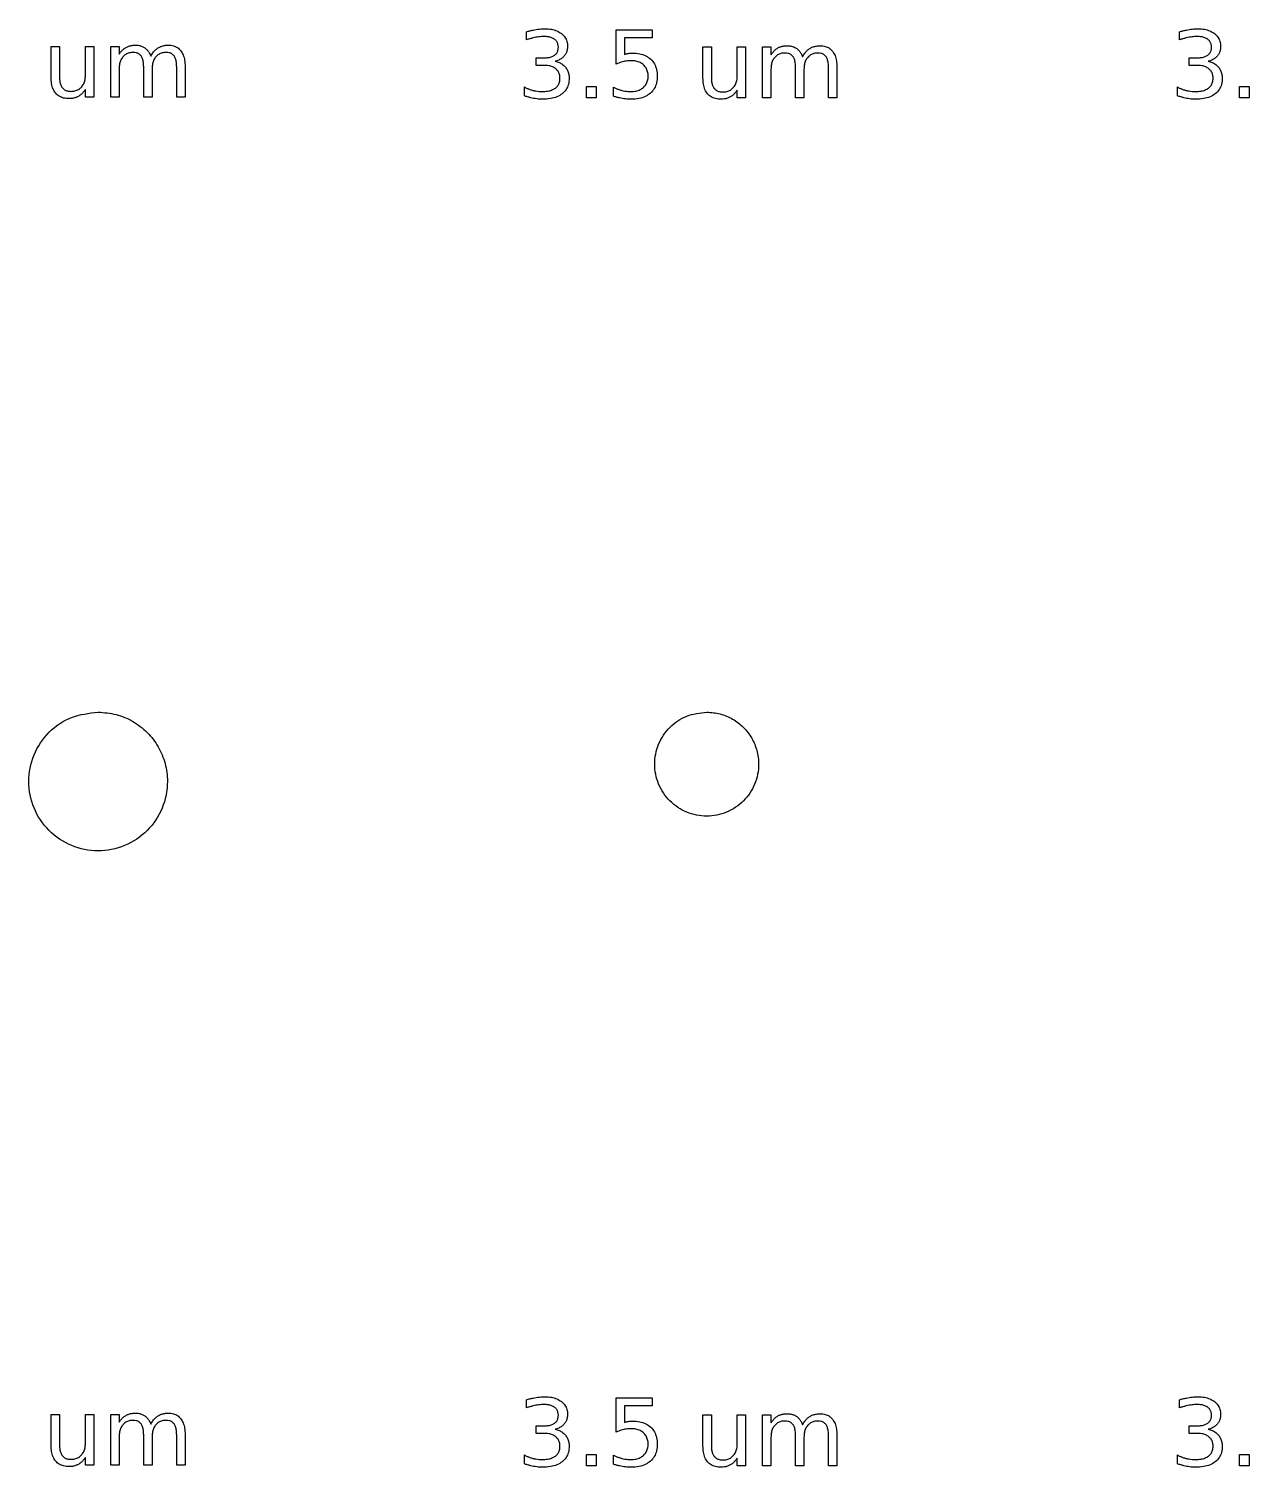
# Model space of a CAD drawing. Extents: x 1 to 50643, y 2 to 54380.
# Drawn here: x 44505 to 45504, y 25799 to 26976 of the extents above; entities that cross this region are included whole.
import ezdxf

# ---------------------------------------------------------------- set-up
doc = ezdxf.new("R2010")
doc.units = 0
doc.layers.add('Layer_1', color=7, linetype='CONTINUOUS')

msp = doc.modelspace()

# ---------------------------------------------------------------- linework, layer by layer
at = {"layer": 'Layer_1', "color": 7}
for points in [[(44912.4368, 26966.919508), (44912.4368, 26973.616205)], [(44985.876283, 26974.992531), (45015.378547, 26974.992531), (45015.378547, 26968.667858), (44992.758911, 26968.667858), (44992.758911, 26955.051465)], [(44985.876283, 26947.087242), (44985.876283, 26974.992531)], [(45446.654207, 26966.919508), (45446.654207, 26973.616205)], [(44523.639456, 26936.373593), (44523.639456, 26961.597504), (44530.484882, 26961.597504), (44530.484882, 26936.633848)], [(44551.690855, 26937.973187), (44551.690855, 26961.597504), (44558.536281, 26961.597504), (44558.536281, 26919.929766), (44551.690855, 26919.929766), (44551.690855, 26926.328682)], [(44579.258381, 26943.4793), (44579.258381, 26919.929766), (44572.375753, 26919.929766), (44572.375753, 26961.597504), (44579.258381, 26961.597504), (44579.258381, 26955.124075)], [(45056.823125, 26935.891703), (45056.823125, 26961.115614), (45063.668524, 26961.115614), (45063.668524, 26936.151958)], [(45084.874497, 26937.491297), (45084.874497, 26961.115614), (45091.719896, 26961.115614), (45091.719896, 26919.447876), (45084.874497, 26919.447876), (45084.874497, 26925.846792)], [(45112.44205, 26942.99741), (45112.44205, 26919.447876), (45105.559422, 26919.447876), (45105.559422, 26961.115614), (45112.44205, 26961.115614), (45112.44205, 26954.642185)], [(44606.230884, 26943.4793), (44606.230884, 26919.929766), (44599.348256, 26919.929766), (44599.348256, 26944.855896)], [(44605.07753, 26953.598994), (44605.077638, 26953.598724)], [(44633.203388, 26945.079164), (44633.203388, 26919.929766), (44626.32076, 26919.929766), (44626.32076, 26944.855896)], [(44926.834524, 26946.050003), (44920.361122, 26946.050003), (44920.361122, 26952.225921), (44927.132143, 26952.225921)], [(44935.87497, 26949.397136), (44935.874943, 26949.396597)], [(45139.414553, 26942.99741), (45139.414553, 26919.447876), (45132.531925, 26919.447876), (45132.531925, 26944.374006)], [(45138.261198, 26953.117104), (45138.261306, 26953.116834)], [(45166.387056, 26944.597274), (45166.387056, 26919.447876), (45159.504428, 26919.447876), (45159.504428, 26944.374006)], [(45461.05193, 26946.050003), (45454.578528, 26946.050003), (45454.578528, 26952.225921), (45461.349549, 26952.225921)], [(45470.092377, 26949.397136), (45470.09235, 26949.396597)], [(44523.63951, 26936.374403), (44523.639456, 26936.373593)], [(45056.823152, 26935.892513), (45056.823125, 26935.891703)], [(44910.762666, 26921.122523), (44910.762666, 26928.376986)], [(44983.532452, 26920.748879), (44983.532452, 26928.301123)], [(45444.980073, 26921.122523), (45444.980073, 26928.376986)], [(44912.4368, 25847.971302), (44912.4368, 25854.667999)], [(44985.876283, 25856.044325), (45015.378547, 25856.044325), (45015.378547, 25849.719651), (44992.758911, 25849.719651), (44992.758911, 25836.103259)], [(44985.876283, 25828.139035), (44985.876283, 25856.044325)], [(45446.654207, 25847.971302), (45446.654207, 25854.667999)], [(44523.639456, 25817.453733), (44523.639456, 25842.677644), (44530.484882, 25842.677644), (44530.484882, 25817.713988)], [(44551.690855, 25819.053327), (44551.690855, 25842.677644), (44558.536281, 25842.677644), (44558.536281, 25801.009906), (44551.690855, 25801.009906), (44551.690855, 25807.408822)], [(44579.258381, 25824.55944), (44579.258381, 25801.009906), (44572.375753, 25801.009906), (44572.375753, 25842.677644), (44579.258381, 25842.677644), (44579.258381, 25836.204215)], [(45056.823125, 25816.943497), (45056.823125, 25842.167408), (45063.668524, 25842.167408), (45063.668524, 25817.203751)], [(45084.874497, 25818.543091), (45084.874497, 25842.167408), (45091.719896, 25842.167408), (45091.719896, 25800.49967), (45084.874497, 25800.49967), (45084.874497, 25806.898586)], [(45112.44205, 25824.049204), (45112.44205, 25800.49967), (45105.559422, 25800.49967), (45105.559422, 25842.167408), (45112.44205, 25842.167408), (45112.44205, 25835.693979)], [(44605.07753, 25834.679134), (44605.077638, 25834.678864)], [(44633.203388, 25826.159304), (44633.203388, 25801.009906), (44626.32076, 25801.009906), (44626.32076, 25825.936036)], [(44926.834524, 25827.101796), (44920.361122, 25827.101796), (44920.361122, 25833.277714), (44927.132143, 25833.277714)], [(44935.87497, 25830.44893), (44935.874943, 25830.44839)], [(45138.261198, 25834.168897), (45138.261306, 25834.168627)], [(45461.05193, 25827.101796), (45454.578528, 25827.101796), (45454.578528, 25833.277714), (45461.349549, 25833.277714)], [(45470.092377, 25830.44893), (45470.09235, 25830.44839)], [(44523.63951, 25817.454543), (44523.639456, 25817.453733)], [(44606.230884, 25824.55944), (44606.230884, 25801.009906), (44599.348256, 25801.009906), (44599.348256, 25825.936036)], [(45056.823152, 25816.944307), (45056.823125, 25816.943497)], [(45139.414553, 25824.049204), (45139.414553, 25800.49967), (45132.531925, 25800.49967), (45132.531925, 25825.4258)], [(45166.387056, 25825.649068), (45166.387056, 25800.49967), (45159.504428, 25800.49967), (45159.504428, 25825.4258)], [(44910.762666, 25802.174317), (44910.762666, 25809.428779)], [(44983.532452, 25801.800673), (44983.532452, 25809.352917)], [(45444.980073, 25802.174317), (45444.980073, 25809.428779)]]:
    msp.add_lwpolyline(points, dxfattribs=at)
for points in [[(44961.582458, 26928.897495), (44969.432375, 26928.897495), (44969.432375, 26919.447876), (44961.582458, 26919.447876)], [(45495.799864, 26928.897495), (45503.649781, 26928.897495), (45503.649781, 26919.447876), (45495.799864, 26919.447876)], [(44562.045425, 26417.027643)], [(45059.853786, 26417.027643)], [(44961.582458, 25809.949289), (44969.432375, 25809.949289), (44969.432375, 25800.49967), (44961.582458, 25800.49967)], [(45495.799864, 25809.949289), (45503.649781, 25809.949289), (45503.649781, 25800.49967), (45495.799864, 25800.49967)]]:
    msp.add_lwpolyline(points, close=True, dxfattribs=at)
for points, knots in [([(44912.4368, 26973.616205), (44913.365222, 26973.865142), (44915.173211, 26974.349915), (44917.840823, 26974.950446), (44919.586817, 26975.253446), (44920.435526, 26975.400731)], [0, 0, 0, 0, 2.883525, 5.615316, 8.199223, 8.199223, 8.199223, 8.199223]), ([(44935.502893, 26967.367664), (44934.754133, 26967.836637), (44933.15569, 26968.837796), (44930.151796, 26969.529002), (44927.294001, 26969.718214), (44924.688164, 26969.619457), (44922.477106, 26969.392688), (44920.157252, 26969.015813), (44917.710834, 26968.478517), (44915.115967, 26967.783615), (44913.350698, 26967.214266), (44912.4368, 26966.919508)], [0, 0, 0, 0, 2.634772, 5.624687, 9.110552, 11.220055, 13.438713, 15.775128, 18.266713, 20.950046, 23.830452, 23.830452, 23.830452, 23.830452]), ([(44920.435526, 26975.400731), (44921.252958, 26975.519868), (44922.850504, 26975.752704), (44925.210535, 26975.948816), (44928.52691, 26976.053495), (44932.618492, 26975.747165), (44937.313506, 26974.53795), (44939.838523, 26972.882775), (44941.046208, 26972.091124)], [0, 0, 0, 0, 2.477698, 4.84229, 7.100264, 12.425669, 17.123726, 21.430747, 21.430747, 21.430747, 21.430747]), ([(44941.046208, 26972.091124), (44942.042197, 26971.187087), (44944.002393, 26969.407861), (44945.703654, 26965.666777), (44946.156969, 26962.00262), (44945.852589, 26958.726016), (44944.987907, 26956.017366), (44943.92077, 26954.527755), (44943.390039, 26953.786908)], [0, 0, 0, 0, 3.999509, 7.87139, 12.017468, 14.950514, 17.699584, 20.419581, 20.419581, 20.419581, 20.419581]), ([(45446.654207, 26973.616205), (45447.582628, 26973.865142), (45449.390617, 26974.349915), (45452.05823, 26974.950446), (45453.804223, 26975.253446), (45454.652933, 26975.400731)], [0, 0, 0, 0, 2.883525, 5.615316, 8.199223, 8.199223, 8.199223, 8.199223]), ([(45469.720299, 26967.367664), (45468.97154, 26967.836637), (45467.373096, 26968.837796), (45464.369202, 26969.529002), (45461.511407, 26969.718214), (45458.90557, 26969.619457), (45456.694512, 26969.392688), (45454.374658, 26969.015813), (45451.92824, 26968.478517), (45449.333373, 26967.783615), (45447.568105, 26967.214266), (45446.654207, 26966.919508)], [0, 0, 0, 0, 2.634772, 5.624687, 9.110552, 11.220055, 13.438713, 15.775128, 18.266713, 20.950046, 23.830452, 23.830452, 23.830452, 23.830452]), ([(45454.652933, 26975.400731), (45455.470364, 26975.519868), (45457.067911, 26975.752704), (45459.427941, 26975.948816), (45462.744316, 26976.053495), (45466.835899, 26975.747165), (45471.530912, 26974.53795), (45474.055929, 26972.882775), (45475.263614, 26972.091124)], [0, 0, 0, 0, 2.477698, 4.84229, 7.100264, 12.425669, 17.123726, 21.430747, 21.430747, 21.430747, 21.430747]), ([(45475.263614, 26972.091124), (45476.259604, 26971.187087), (45478.219799, 26969.407861), (45479.92106, 26965.666777), (45480.374375, 26962.00262), (45480.069995, 26958.726016), (45479.205313, 26956.017366), (45478.138177, 26954.527755), (45477.607445, 26953.786908)], [0, 0, 0, 0, 3.999509, 7.87139, 12.017468, 14.950514, 17.699584, 20.419581, 20.419581, 20.419581, 20.419581]), ([(44579.258381, 26955.124075), (44579.787937, 26955.921223), (44580.80852, 26957.457522), (44582.714706, 26959.372231), (44584.834605, 26960.85378), (44587.212884, 26961.88147), (44589.846045, 26962.480127), (44592.656496, 26962.672705), (44595.468631, 26962.446762), (44598.122344, 26961.703031), (44599.616877, 26960.759988), (44600.352693, 26960.295691)], [0, 0, 0, 0, 2.865467, 5.522456, 8.050769, 10.581136, 13.243204, 16.115017, 18.999335, 21.678935, 24.27766, 24.27766, 24.27766, 24.27766]), ([(44597.227613, 26953.747479), (44596.706699, 26954.331477), (44595.650038, 26955.516101), (44593.288238, 26956.47678), (44590.491046, 26956.755277), (44587.478846, 26956.416308), (44584.524265, 26955.223378), (44583.073387, 26953.794198), (44582.346259, 26953.077944)], [0, 0, 0, 0, 2.321249, 4.708593, 7.42296, 10.704416, 13.726629, 16.762952, 16.762952, 16.762952, 16.762952]), ([(44600.352693, 26960.295691), (44601.029878, 26959.73395), (44602.410365, 26958.588804), (44604.005876, 26956.274896), (44604.711212, 26954.513684), (44605.07753, 26953.598994)], [0, 0, 0, 0, 2.630463, 5.362369, 8.314268, 8.314268, 8.314268, 8.314268]), ([(44605.077638, 26953.598724), (44605.654992, 26954.555643), (44606.759471, 26956.386231), (44608.837141, 26958.69478), (44611.148106, 26960.48169), (44613.736057, 26961.726575), (44616.591854, 26962.45489), (44619.940262, 26962.708361), (44623.553744, 26962.315601), (44627.148299, 26960.772474), (44628.827337, 26958.943122), (44629.669081, 26958.026022)], [0, 0, 0, 0, 3.346831, 6.402488, 9.257338, 12.058267, 14.954848, 18.048226, 22.090022, 25.769364, 29.468256, 29.468256, 29.468256, 29.468256]), ([(44626.32076, 26944.855896), (44626.284526, 26946.076643), (44626.218109, 26948.314339), (44625.536678, 26951.351107), (44624.364915, 26953.759061), (44622.606024, 26955.490777), (44620.309226, 26956.482671), (44617.509118, 26956.751307), (44614.485461, 26956.427401), (44611.542392, 26955.221416), (44609.176646, 26953.181947), (44607.440614, 26950.467994), (44606.393368, 26947.143804), (44606.287144, 26944.748137), (44606.230884, 26943.4793)], [0, 0, 0, 0, 3.657612, 6.704603, 9.268965, 11.584273, 13.948965, 16.622292, 19.944293, 22.984484, 26.013613, 29.163319, 32.536177, 36.334097, 36.334097, 36.334097, 36.334097]), ([(44629.669081, 26958.026022), (44630.385739, 26956.903223), (44631.909009, 26954.516694), (44633.008117, 26950.026593), (44633.135156, 26946.807888), (44633.203388, 26945.079164)], [0, 0, 0, 0, 3.974643, 8.448175, 13.638508, 13.638508, 13.638508, 13.638508]), ([(44935.6145, 26954.420807), (44936.203664, 26954.953563), (44937.378919, 26956.016298), (44938.369192, 26958.309616), (44938.651974, 26960.842177), (44938.362296, 26963.395602), (44937.332379, 26965.745978), (44936.114262, 26966.825736), (44935.502893, 26967.367664)], [0, 0, 0, 0, 2.359512, 4.706715, 7.290089, 9.940973, 12.34888, 14.775133, 14.775133, 14.775133, 14.775133]), ([(44992.758911, 26955.051465), (44993.121421, 26955.168666), (44993.840754, 26955.401229), (44994.93424, 26955.675335), (44995.66817, 26955.805044), (44996.0328, 26955.869485)], [0, 0, 0, 0, 1.142777, 2.267623, 3.378248, 3.378248, 3.378248, 3.378248]), ([(44996.0328, 26955.869485), (44996.395932, 26955.928972), (44997.119602, 26956.04752), (44998.213571, 26956.144833), (45000.874844, 26956.21378), (45004.921184, 26955.85079), (45010.020251, 26954.160037), (45014.178736, 26951.264427), (45017.293755, 26947.370344), (45019.135468, 26942.559221), (45019.651334, 26937.218543), (45019.118999, 26931.880263), (45017.290271, 26926.933009), (45015.013663, 26924.510843), (45013.890425, 26923.315789)], [0, 0, 0, 0, 1.103656, 2.199433, 3.29127, 9.089646, 14.286072, 19.228617, 24.080138, 29.024377, 34.460724, 40.030437, 45.039143, 49.916992, 49.916992, 49.916992, 49.916992]), ([(45112.44205, 26954.642185), (45112.971605, 26955.439333), (45113.992189, 26956.975632), (45115.898375, 26958.890341), (45118.018273, 26960.371889), (45120.396548, 26961.399579), (45123.029699, 26961.998237), (45125.840148, 26962.190815), (45128.652285, 26961.964872), (45131.306009, 26961.221142), (45132.800545, 26960.278098), (45133.536362, 26959.813801)], [0, 0, 0, 0, 2.865467, 5.522456, 8.050769, 10.581133, 13.243192, 16.114991, 18.999323, 21.678932, 24.27766, 24.27766, 24.27766, 24.27766]), ([(45130.411282, 26953.265589), (45129.890367, 26953.849587), (45128.833703, 26955.034214), (45126.471892, 26955.994891), (45123.674698, 26956.273387), (45120.6625, 26955.934418), (45117.70793, 26954.741486), (45116.257055, 26953.312308), (45115.529928, 26952.596055)], [0, 0, 0, 0, 2.321251, 4.708604, 7.422985, 10.704427, 13.726631, 16.762952, 16.762952, 16.762952, 16.762952]), ([(45133.536362, 26959.813801), (45134.213543, 26959.252059), (45135.594023, 26958.106911), (45137.189531, 26955.793004), (45137.894876, 26954.031793), (45138.261198, 26953.117104)], [0, 0, 0, 0, 2.630454, 5.36236, 8.314264, 8.314264, 8.314264, 8.314264]), ([(45138.261306, 26953.116834), (45138.838661, 26954.073754), (45139.94314, 26955.904341), (45142.020809, 26958.21289), (45144.331772, 26959.999796), (45146.919711, 26961.244687), (45149.775501, 26961.973), (45153.123909, 26962.226471), (45156.737394, 26961.833712), (45160.331951, 26960.290587), (45162.010983, 26958.461232), (45162.852723, 26957.544132)], [0, 0, 0, 0, 3.346831, 6.402488, 9.257338, 12.058253, 14.954825, 18.048201, 22.090009, 25.769351, 29.468234, 29.468234, 29.468234, 29.468234]), ([(45159.504428, 26944.374006), (45159.468195, 26945.594753), (45159.401778, 26947.83245), (45158.720346, 26950.869217), (45157.548584, 26953.277172), (45155.789688, 26955.008889), (45153.492881, 26956.000782), (45150.69277, 26956.269417), (45147.669116, 26955.945511), (45144.726056, 26954.739524), (45142.360315, 26952.700056), (45140.624283, 26949.986104), (45139.577037, 26946.661914), (45139.470813, 26944.266248), (45139.414553, 26942.99741)], [0, 0, 0, 0, 3.657612, 6.704603, 9.268965, 11.584276, 13.948975, 16.622318, 19.944304, 22.984487, 26.013613, 29.163318, 32.536177, 36.334097, 36.334097, 36.334097, 36.334097]), ([(45162.852723, 26957.544132), (45163.569387, 26956.421334), (45165.092667, 26954.034807), (45166.191785, 26949.544704), (45166.318825, 26946.325998), (45166.387056, 26944.597274)], [0, 0, 0, 0, 3.97465, 8.448185, 13.638518, 13.638518, 13.638518, 13.638518]), ([(45469.831906, 26954.420807), (45470.42107, 26954.953563), (45471.596326, 26956.016298), (45472.586599, 26958.309616), (45472.86938, 26960.842177), (45472.579703, 26963.395602), (45471.549785, 26965.745978), (45470.331669, 26966.825736), (45469.720299, 26967.367664)], [0, 0, 0, 0, 2.359512, 4.706715, 7.290089, 9.940973, 12.34888, 14.775133, 14.775133, 14.775133, 14.775133]), ([(44582.346259, 26953.077944), (44581.7236, 26952.226707), (44580.435773, 26950.466116), (44579.431345, 26947.117728), (44579.318234, 26944.73836), (44579.258381, 26943.4793)], [0, 0, 0, 0, 3.146235, 6.507269, 10.284576, 10.284576, 10.284576, 10.284576]), ([(44599.348256, 26944.855896), (44599.307256, 26946.078746), (44599.232254, 26948.315715), (44598.608938, 26951.392155), (44597.659945, 26953.010301), (44597.227613, 26953.747479)], [0, 0, 0, 0, 3.674136, 6.721127, 9.270793, 9.270793, 9.270793, 9.270793]), ([(44944.282896, 26944.597274), (44944.895983, 26943.750066), (44946.131517, 26942.042716), (44947.131033, 26938.917503), (44947.474666, 26935.027784), (44946.982493, 26930.617827), (44945.046545, 26926.137895), (44941.739936, 26922.605346), (44937.279355, 26920.081279), (44931.762627, 26918.633843), (44926.964978, 26918.30451), (44923.229384, 26918.422998), (44920.817421, 26918.655826), (44919.206294, 26918.93471), (44918.389342, 26919.076122)], [0, 0, 0, 0, 3.121071, 6.289789, 9.688156, 14.794784, 19.435913, 24.075713, 29.049342, 34.612832, 41.047827, 43.405345, 45.822687, 48.309358, 48.309358, 48.309358, 48.309358]), ([(44936.395776, 26943.259825), (44935.558483, 26943.824375), (44933.798549, 26945.011023), (44930.47479, 26945.895188), (44928.101612, 26945.996116), (44926.834524, 26946.050003)], [0, 0, 0, 0, 3.012905, 6.332922, 10.136186, 10.136186, 10.136186, 10.136186]), ([(44927.132143, 26952.225921), (44928.269366, 26952.268379), (44930.379195, 26952.34715), (44933.314373, 26953.020619), (44934.882376, 26953.975131), (44935.6145, 26954.420807)], [0, 0, 0, 0, 3.414899, 6.335476, 8.893532, 8.893532, 8.893532, 8.893532]), ([(44935.874943, 26949.396597), (44937.001467, 26949.095595), (44939.16906, 26948.516424), (44942.087492, 26946.893246), (44943.558439, 26945.354917), (44944.282896, 26944.597274)], [0, 0, 0, 0, 3.491983, 6.719075, 9.850917, 9.850917, 9.850917, 9.850917]), ([(44943.390039, 26953.786908), (44942.748127, 26953.122699), (44941.431602, 26951.760443), (44938.830579, 26950.287335), (44936.889244, 26949.702625), (44935.87497, 26949.397136)], [0, 0, 0, 0, 2.76045, 5.66153, 8.835522, 8.835522, 8.835522, 8.835522]), ([(44983.532452, 26928.301123), (44984.278547, 26927.917094), (44985.759459, 26927.154842), (44988.079284, 26926.254922), (44990.44944, 26925.548256), (44992.892409, 26925.05041), (44995.41899, 26924.756891), (44998.469988, 26924.632113), (45001.882147, 26924.893346), (45005.403307, 26926.019608), (45008.280506, 26927.934106), (45010.442185, 26930.522035), (45011.722968, 26933.733254), (45012.077584, 26937.266362), (45011.722966, 26940.799424), (45010.442165, 26944.010601), (45008.280506, 26946.598286), (45005.40327, 26948.513563), (45001.882304, 26949.636602), (44998.670119, 26949.893717), (44995.990694, 26949.789051), (44993.974371, 26949.572953), (44992.645587, 26949.305754), (44991.977634, 26949.171438)], [0, 0, 0, 0, 2.515942, 4.993853, 7.451538, 9.928297, 12.463291, 15.073552, 19.084387, 22.664786, 26.040043, 29.316763, 32.62607, 36.250744, 39.875269, 43.184492, 46.461189, 49.836446, 53.416845, 57.42768, 59.43804, 61.45938, 63.502507, 63.502507, 63.502507, 63.502507]), ([(44991.977634, 26949.171438), (44991.308059, 26949.004552), (44989.943137, 26948.664355), (44987.904816, 26947.962415), (44986.561602, 26947.38291), (44985.876283, 26947.087242)], [0, 0, 0, 0, 2.069507, 4.218676, 6.457431, 6.457431, 6.457431, 6.457431]), ([(45115.529928, 26952.596055), (45114.907269, 26951.744817), (45113.619442, 26949.984226), (45112.615014, 26946.635838), (45112.501903, 26944.256471), (45112.44205, 26942.99741)], [0, 0, 0, 0, 3.146235, 6.507269, 10.284576, 10.284576, 10.284576, 10.284576]), ([(45132.531925, 26944.374006), (45132.490925, 26945.596856), (45132.415923, 26947.833825), (45131.792606, 26950.910265), (45130.843614, 26952.528411), (45130.411282, 26953.265589)], [0, 0, 0, 0, 3.674136, 6.721127, 9.270793, 9.270793, 9.270793, 9.270793]), ([(45478.500302, 26944.597274), (45479.113389, 26943.750066), (45480.348924, 26942.042716), (45481.34844, 26938.917503), (45481.692072, 26935.027784), (45481.199899, 26930.617827), (45479.263951, 26926.137895), (45475.957342, 26922.605346), (45471.496761, 26920.081279), (45465.980033, 26918.633843), (45461.182384, 26918.30451), (45457.446791, 26918.422998), (45455.034828, 26918.655826), (45453.4237, 26918.93471), (45452.606748, 26919.076122)], [0, 0, 0, 0, 3.121071, 6.289789, 9.688156, 14.794784, 19.435913, 24.075713, 29.049342, 34.612832, 41.047827, 43.405345, 45.822687, 48.309358, 48.309358, 48.309358, 48.309358]), ([(45470.613183, 26943.259825), (45469.77589, 26943.824375), (45468.015955, 26945.011023), (45464.692196, 26945.895188), (45462.319018, 26945.996116), (45461.05193, 26946.050003)], [0, 0, 0, 0, 3.012905, 6.332922, 10.136186, 10.136186, 10.136186, 10.136186]), ([(45461.349549, 26952.225921), (45462.486773, 26952.268379), (45464.596601, 26952.34715), (45467.531779, 26953.020619), (45469.099782, 26953.975131), (45469.831906, 26954.420807)], [0, 0, 0, 0, 3.414899, 6.335476, 8.893532, 8.893532, 8.893532, 8.893532]), ([(45470.09235, 26949.396597), (45471.218873, 26949.095595), (45473.386467, 26948.516424), (45476.304898, 26946.893246), (45477.775845, 26945.354917), (45478.500302, 26944.597274)], [0, 0, 0, 0, 3.491983, 6.719075, 9.850917, 9.850917, 9.850917, 9.850917]), ([(45477.607445, 26953.786908), (45476.965533, 26953.122699), (45475.649008, 26951.760443), (45473.047985, 26950.287335), (45471.10665, 26949.702625), (45470.092377, 26949.397136)], [0, 0, 0, 0, 2.76045, 5.66153, 8.835522, 8.835522, 8.835522, 8.835522]), ([(44545.887123, 26920.673814), (44545.130898, 26920.306422), (44543.588812, 26919.55724), (44540.991128, 26918.976952), (44537.716271, 26918.755246), (44533.980359, 26919.11673), (44530.149977, 26920.619827), (44527.14379, 26923.238007), (44525.053038, 26926.840814), (44523.825703, 26931.332404), (44523.704701, 26934.609065), (44523.63951, 26936.374403)], [0, 0, 0, 0, 2.515219, 5.129008, 7.918347, 12.348616, 16.275096, 20.064312, 24.07324, 28.599235, 33.885937, 33.885937, 33.885937, 33.885937]), ([(44530.484882, 26936.633848), (44530.52924, 26935.426657), (44530.611056, 26933.200046), (44531.310021, 26930.115904), (44532.322524, 26928.493702), (44532.791537, 26927.742264)], [0, 0, 0, 0, 3.625967, 6.687936, 9.3303, 9.3303, 9.3303, 9.3303]), ([(44548.454168, 26928.337556), (44549.106267, 26929.187765), (44550.449807, 26930.939475), (44551.509992, 26934.310506), (44551.628312, 26936.706615), (44551.690855, 26937.973187)], [0, 0, 0, 0, 3.19546, 6.5837, 10.383001, 10.383001, 10.383001, 10.383001]), ([(44936.13536, 26927.485533), (44936.881695, 26928.154517), (44938.37393, 26929.492095), (44939.622775, 26932.403311), (44939.974288, 26935.517847), (44939.636062, 26938.575593), (44938.469061, 26941.310381), (44937.088964, 26942.608043), (44936.395776, 26943.259825)], [0, 0, 0, 0, 2.976026, 5.950316, 9.242007, 12.300528, 15.103466, 17.932023, 17.932023, 17.932023, 17.932023]), ([(45079.070765, 26920.191924), (45078.314539, 26919.824532), (45076.772449, 26919.075349), (45074.174755, 26918.495062), (45070.899895, 26918.273357), (45067.163981, 26918.634841), (45063.333604, 26920.137941), (45060.327404, 26922.756108), (45058.23667, 26926.358929), (45057.009342, 26930.850515), (45056.888342, 26934.127175), (45056.823152, 26935.892513)], [0, 0, 0, 0, 2.515222, 5.12902, 7.918373, 12.348631, 16.27511, 20.064335, 24.073256, 28.599248, 33.88595, 33.88595, 33.88595, 33.88595]), ([(45063.668524, 26936.151958), (45063.712882, 26934.944767), (45063.794698, 26932.718156), (45064.493662, 26929.634014), (45065.506166, 26928.011812), (45065.975179, 26927.260375)], [0, 0, 0, 0, 3.625967, 6.687936, 9.3303, 9.3303, 9.3303, 9.3303]), ([(45081.637783, 26927.855667), (45082.289888, 26928.705875), (45083.633437, 26930.457582), (45084.693633, 26933.828615), (45084.811953, 26936.224725), (45084.874497, 26937.491297)], [0, 0, 0, 0, 3.195469, 6.583711, 10.383012, 10.383012, 10.383012, 10.383012]), ([(45470.352766, 26927.485533), (45471.099101, 26928.154517), (45472.591336, 26929.492095), (45473.840181, 26932.403311), (45474.191695, 26935.517847), (45473.853469, 26938.575593), (45472.686467, 26941.310381), (45471.30637, 26942.608043), (45470.613183, 26943.259825)], [0, 0, 0, 0, 2.976026, 5.950316, 9.242007, 12.300528, 15.103466, 17.932023, 17.932023, 17.932023, 17.932023]), ([(44532.791537, 26927.742264), (44533.354924, 26927.150516), (44534.500331, 26925.947448), (44536.981391, 26924.980049), (44539.917857, 26924.696775), (44543.06833, 26925.032032), (44546.161927, 26926.194752), (44547.693987, 26927.626933), (44548.454168, 26928.337556)], [0, 0, 0, 0, 2.42579, 4.931814, 7.769833, 11.227324, 14.3707, 17.46644, 17.46644, 17.46644, 17.46644]), ([(44551.690855, 26926.328682), (44551.12932, 26925.539493), (44550.045413, 26924.016158), (44548.094765, 26922.081035), (44546.610546, 26921.134946), (44545.887123, 26920.673814)], [0, 0, 0, 0, 2.903556, 5.604602, 8.172962, 8.172962, 8.172962, 8.172962]), ([(44910.762666, 26928.376986), (44911.472194, 26927.990959), (44912.902247, 26927.212921), (44915.199277, 26926.293757), (44916.79877, 26925.84907), (44917.608092, 26925.624064)], [0, 0, 0, 0, 2.421875, 4.881289, 7.400312, 7.400312, 7.400312, 7.400312]), ([(44918.389342, 26919.076122), (44917.559213, 26919.2421), (44915.86857, 26919.580131), (44913.322969, 26920.268014), (44911.626648, 26920.834166), (44910.762666, 26921.122523)], [0, 0, 0, 0, 2.539205, 5.171355, 7.903567, 7.903567, 7.903567, 7.903567]), ([(44917.608092, 26925.624064), (44918.444583, 26925.437195), (44920.13075, 26925.060513), (44922.734375, 26924.764717), (44925.944109, 26924.637889), (44929.511374, 26924.869942), (44933.23566, 26925.697657), (44935.213942, 26926.917412), (44936.13536, 26927.485533)], [0, 0, 0, 0, 2.569746, 5.179997, 7.848232, 12.19556, 15.898201, 19.126317, 19.126317, 19.126317, 19.126317]), ([(44991.010345, 26918.964353), (44990.197231, 26919.110805), (44988.54332, 26919.408696), (44986.048154, 26920.007904), (44984.380568, 26920.499075), (44983.532452, 26920.748879)], [0, 0, 0, 0, 2.478253, 5.040878, 7.693087, 7.693087, 7.693087, 7.693087]), ([(45013.890425, 26923.315789), (45012.526103, 26922.313125), (45009.674348, 26920.21732), (45004.174772, 26918.678563), (44999.466299, 26918.305701), (44995.790916, 26918.414479), (44993.40549, 26918.608045), (44991.813941, 26918.844808), (44991.010345, 26918.964353)], [0, 0, 0, 0, 5.043738, 10.542604, 16.829258, 19.178134, 21.56744, 24.00418, 24.00418, 24.00418, 24.00418]), ([(45065.975179, 26927.260375), (45066.538565, 26926.668627), (45067.683973, 26925.465558), (45070.165033, 26924.498159), (45073.101494, 26924.214886), (45076.251959, 26924.550143), (45079.345546, 26925.712864), (45080.877603, 26927.145044), (45081.637783, 26927.855667)], [0, 0, 0, 0, 2.42579, 4.931814, 7.769833, 11.227309, 14.370677, 17.466415, 17.466415, 17.466415, 17.466415]), ([(45084.874497, 26925.846792), (45084.312962, 26925.057603), (45083.229055, 26923.534268), (45081.278407, 26921.599145), (45079.794188, 26920.653056), (45079.070765, 26920.191924)], [0, 0, 0, 0, 2.903556, 5.604602, 8.172962, 8.172962, 8.172962, 8.172962]), ([(45444.980073, 26928.376986), (45445.6896, 26927.990959), (45447.119653, 26927.212921), (45449.416683, 26926.293757), (45451.016176, 26925.84907), (45451.825498, 26925.624064)], [0, 0, 0, 0, 2.421875, 4.881289, 7.400312, 7.400312, 7.400312, 7.400312]), ([(45452.606748, 26919.076122), (45451.77662, 26919.2421), (45450.085976, 26919.580131), (45447.540375, 26920.268014), (45445.844054, 26920.834166), (45444.980073, 26921.122523)], [0, 0, 0, 0, 2.539205, 5.171355, 7.903567, 7.903567, 7.903567, 7.903567]), ([(45451.825498, 26925.624064), (45452.66199, 26925.437195), (45454.348157, 26925.060513), (45456.951781, 26924.764717), (45460.161515, 26924.637889), (45463.72878, 26924.869942), (45467.453067, 26925.697657), (45469.431348, 26926.917412), (45470.352766, 26927.485533)], [0, 0, 0, 0, 2.569746, 5.179997, 7.848232, 12.19556, 15.898201, 19.126317, 19.126317, 19.126317, 19.126317]), ([(44562.045425, 26417.027643), (44554.579877, 26416.166186), (44539.781723, 26414.458612), (44520.923689, 26401.359578), (44508.287834, 26382.630581), (44503.883789, 26360.320459), (44508.30851, 26338.085478), (44520.901143, 26319.189899), (44539.79415, 26306.597912), (44562.038663, 26302.173183), (44584.312713, 26306.576615), (44603.176056, 26319.214924), (44615.779438, 26338.063861), (44619.727304, 26357.871468), (44617.432349, 26375.174588), (44611.706424, 26389.002742), (44602.596388, 26400.898155), (44590.715935, 26409.948529), (44576.887668, 26415.896968), (44567.006524, 26416.649709), (44562.045425, 26417.027643)], [0, 0, 0, 0, 22.25296, 44.109655, 66.362614, 88.615574, 110.472269, 132.725229, 154.978189, 176.834883, 199.087843, 221.340803, 243.197498, 265.450458, 280.29124, 295.009211, 309.849994, 324.690777, 339.408747, 354.24953, 354.24953, 354.24953, 354.24953]), ([(45059.853786, 26417.027643), (45054.254626, 26416.38155), (45043.15601, 26415.10087), (45029.012485, 26405.276594), (45019.535593, 26391.229846), (45016.232559, 26374.497255), (45019.5511, 26357.821019), (45028.995575, 26343.649335), (45043.16533, 26334.205345), (45059.848715, 26330.886798), (45076.554252, 26334.189372), (45090.701759, 26343.668104), (45100.154296, 26357.804806), (45103.115195, 26372.660512), (45101.393979, 26385.637852), (45097.099535, 26396.008967), (45090.267009, 26404.930527), (45081.356669, 26411.718307), (45070.985468, 26416.179637), (45063.574611, 26416.744192), (45059.853786, 26417.027643)], [0, 0, 0, 0, 16.68972, 33.082241, 49.771961, 66.461681, 82.854202, 99.543922, 116.233641, 132.626163, 149.315882, 166.005602, 182.398123, 199.087843, 210.21843, 221.256908, 232.387495, 243.518082, 254.55656, 265.687147, 265.687147, 265.687147, 265.687147]), ([(44912.4368, 25854.667999), (44913.365222, 25854.916935), (44915.173211, 25855.401708), (44917.840823, 25856.00224), (44919.586817, 25856.30524), (44920.435526, 25856.452525)], [0, 0, 0, 0, 2.883525, 5.615316, 8.199223, 8.199223, 8.199223, 8.199223]), ([(44935.502893, 25848.419458), (44934.754133, 25848.888431), (44933.15569, 25849.88959), (44930.151796, 25850.580795), (44927.294001, 25850.770007), (44924.688164, 25850.671251), (44922.477106, 25850.444481), (44920.157252, 25850.067606), (44917.710834, 25849.530311), (44915.115967, 25848.835409), (44913.350698, 25848.26606), (44912.4368, 25847.971302)], [0, 0, 0, 0, 2.634772, 5.624687, 9.110552, 11.220055, 13.438713, 15.775128, 18.266713, 20.950046, 23.830452, 23.830452, 23.830452, 23.830452]), ([(44920.435526, 25856.452525), (44921.252958, 25856.571662), (44922.850504, 25856.804497), (44925.210535, 25857.000609), (44928.52691, 25857.105288), (44932.618492, 25856.798958), (44937.313506, 25855.589744), (44939.838523, 25853.934568), (44941.046208, 25853.142918)], [0, 0, 0, 0, 2.477698, 4.84229, 7.100264, 12.425669, 17.123726, 21.430747, 21.430747, 21.430747, 21.430747]), ([(44941.046208, 25853.142918), (44942.042197, 25852.23888), (44944.002393, 25850.459655), (44945.703654, 25846.718571), (44946.156969, 25843.054413), (44945.852589, 25839.77781), (44944.987907, 25837.069159), (44943.92077, 25835.579548), (44943.390039, 25834.838702)], [0, 0, 0, 0, 3.999509, 7.87139, 12.017468, 14.950514, 17.699584, 20.419581, 20.419581, 20.419581, 20.419581]), ([(45446.654207, 25854.667999), (45447.582628, 25854.916935), (45449.390617, 25855.401708), (45452.05823, 25856.00224), (45453.804223, 25856.30524), (45454.652933, 25856.452525)], [0, 0, 0, 0, 2.883525, 5.615316, 8.199223, 8.199223, 8.199223, 8.199223]), ([(45469.720299, 25848.419458), (45468.97154, 25848.888431), (45467.373096, 25849.88959), (45464.369202, 25850.580795), (45461.511407, 25850.770007), (45458.90557, 25850.671251), (45456.694512, 25850.444481), (45454.374658, 25850.067606), (45451.92824, 25849.530311), (45449.333373, 25848.835409), (45447.568105, 25848.26606), (45446.654207, 25847.971302)], [0, 0, 0, 0, 2.634772, 5.624687, 9.110552, 11.220055, 13.438713, 15.775128, 18.266713, 20.950046, 23.830452, 23.830452, 23.830452, 23.830452]), ([(45454.652933, 25856.452525), (45455.470364, 25856.571662), (45457.067911, 25856.804497), (45459.427941, 25857.000609), (45462.744316, 25857.105288), (45466.835899, 25856.798958), (45471.530912, 25855.589744), (45474.055929, 25853.934568), (45475.263614, 25853.142918)], [0, 0, 0, 0, 2.477698, 4.84229, 7.100264, 12.425669, 17.123726, 21.430747, 21.430747, 21.430747, 21.430747]), ([(45475.263614, 25853.142918), (45476.259604, 25852.23888), (45478.219799, 25850.459655), (45479.92106, 25846.718571), (45480.374375, 25843.054413), (45480.069995, 25839.77781), (45479.205313, 25837.069159), (45478.138177, 25835.579548), (45477.607445, 25834.838702)], [0, 0, 0, 0, 3.999509, 7.87139, 12.017468, 14.950514, 17.699584, 20.419581, 20.419581, 20.419581, 20.419581]), ([(44579.258381, 25836.204215), (44579.787937, 25837.001363), (44580.80852, 25838.537662), (44582.714706, 25840.452371), (44584.834605, 25841.93392), (44587.212884, 25842.96161), (44589.846045, 25843.560267), (44592.656496, 25843.752845), (44595.468631, 25843.526902), (44598.122344, 25842.783171), (44599.616877, 25841.840128), (44600.352693, 25841.375831)], [0, 0, 0, 0, 2.865467, 5.522456, 8.050769, 10.581136, 13.243204, 16.115017, 18.999335, 21.678935, 24.27766, 24.27766, 24.27766, 24.27766]), ([(44600.352693, 25841.375831), (44601.029878, 25840.81409), (44602.410365, 25839.668944), (44604.005876, 25837.355036), (44604.711212, 25835.593824), (44605.07753, 25834.679134)], [0, 0, 0, 0, 2.630463, 5.362369, 8.314268, 8.314268, 8.314268, 8.314268]), ([(44605.077638, 25834.678864), (44605.654992, 25835.635783), (44606.759471, 25837.466371), (44608.837141, 25839.77492), (44611.148106, 25841.56183), (44613.736057, 25842.806715), (44616.591854, 25843.53503), (44619.940262, 25843.788501), (44623.553744, 25843.395741), (44627.148299, 25841.852614), (44628.827337, 25840.023262), (44629.669081, 25839.106162)], [0, 0, 0, 0, 3.346831, 6.402488, 9.257338, 12.058267, 14.954848, 18.048226, 22.090022, 25.769364, 29.468256, 29.468256, 29.468256, 29.468256]), ([(44629.669081, 25839.106162), (44630.385739, 25837.983363), (44631.909009, 25835.596834), (44633.008117, 25831.106733), (44633.135156, 25827.888028), (44633.203388, 25826.159304)], [0, 0, 0, 0, 3.974643, 8.448175, 13.638508, 13.638508, 13.638508, 13.638508]), ([(44935.6145, 25835.4726), (44936.203664, 25836.005357), (44937.378919, 25837.068091), (44938.369192, 25839.36141), (44938.651974, 25841.89397), (44938.362296, 25844.447396), (44937.332379, 25846.797772), (44936.114262, 25847.87753), (44935.502893, 25848.419458)], [0, 0, 0, 0, 2.359512, 4.706715, 7.290089, 9.940973, 12.34888, 14.775133, 14.775133, 14.775133, 14.775133]), ([(45112.44205, 25835.693979), (45112.971605, 25836.491127), (45113.992189, 25838.027426), (45115.898375, 25839.942135), (45118.018273, 25841.423683), (45120.396548, 25842.451372), (45123.029699, 25843.05003), (45125.840148, 25843.242609), (45128.652285, 25843.016665), (45131.306009, 25842.272936), (45132.800545, 25841.329891), (45133.536362, 25840.865594)], [0, 0, 0, 0, 2.865467, 5.522456, 8.050769, 10.581133, 13.243192, 16.114991, 18.999323, 21.678932, 24.27766, 24.27766, 24.27766, 24.27766]), ([(45133.536362, 25840.865594), (45134.213543, 25840.303853), (45135.594023, 25839.158704), (45137.189531, 25836.844797), (45137.894876, 25835.083587), (45138.261198, 25834.168897)], [0, 0, 0, 0, 2.630454, 5.36236, 8.314264, 8.314264, 8.314264, 8.314264]), ([(45138.261306, 25834.168627), (45138.838661, 25835.125547), (45139.94314, 25836.956135), (45142.020809, 25839.264684), (45144.331772, 25841.05159), (45146.919711, 25842.296481), (45149.775501, 25843.024794), (45153.123909, 25843.278264), (45156.737394, 25842.885506), (45160.331951, 25841.342381), (45162.010983, 25839.513026), (45162.852723, 25838.595926)], [0, 0, 0, 0, 3.346831, 6.402488, 9.257338, 12.058253, 14.954825, 18.048201, 22.090009, 25.769351, 29.468234, 29.468234, 29.468234, 29.468234]), ([(45162.852723, 25838.595926), (45163.569387, 25837.473127), (45165.092667, 25835.086601), (45166.191785, 25830.596498), (45166.318825, 25827.377791), (45166.387056, 25825.649068)], [0, 0, 0, 0, 3.97465, 8.448185, 13.638518, 13.638518, 13.638518, 13.638518]), ([(45469.831906, 25835.4726), (45470.42107, 25836.005357), (45471.596326, 25837.068091), (45472.586599, 25839.36141), (45472.86938, 25841.89397), (45472.579703, 25844.447396), (45471.549785, 25846.797772), (45470.331669, 25847.87753), (45469.720299, 25848.419458)], [0, 0, 0, 0, 2.359512, 4.706715, 7.290089, 9.940973, 12.34888, 14.775133, 14.775133, 14.775133, 14.775133]), ([(44582.346259, 25834.158084), (44581.7236, 25833.306847), (44580.435773, 25831.546256), (44579.431345, 25828.197868), (44579.318234, 25825.8185), (44579.258381, 25824.55944)], [0, 0, 0, 0, 3.146235, 6.507269, 10.284576, 10.284576, 10.284576, 10.284576]), ([(44597.227613, 25834.827619), (44596.706699, 25835.411617), (44595.650038, 25836.596241), (44593.288238, 25837.55692), (44590.491046, 25837.835417), (44587.478846, 25837.496448), (44584.524265, 25836.303518), (44583.073387, 25834.874338), (44582.346259, 25834.158084)], [0, 0, 0, 0, 2.321249, 4.708593, 7.42296, 10.704416, 13.726629, 16.762952, 16.762952, 16.762952, 16.762952]), ([(44599.348256, 25825.936036), (44599.307256, 25827.158886), (44599.232254, 25829.395855), (44598.608938, 25832.472295), (44597.659945, 25834.090441), (44597.227613, 25834.827619)], [0, 0, 0, 0, 3.674136, 6.721127, 9.270793, 9.270793, 9.270793, 9.270793]), ([(44626.32076, 25825.936036), (44626.284526, 25827.156783), (44626.218109, 25829.394479), (44625.536678, 25832.431247), (44624.364915, 25834.839201), (44622.606024, 25836.570917), (44620.309226, 25837.562811), (44617.509118, 25837.831447), (44614.485461, 25837.507541), (44611.542392, 25836.301556), (44609.176646, 25834.262087), (44607.440614, 25831.548134), (44606.393368, 25828.223944), (44606.287144, 25825.828277), (44606.230884, 25824.55944)], [0, 0, 0, 0, 3.657612, 6.704603, 9.268965, 11.584273, 13.948965, 16.622292, 19.944293, 22.984484, 26.013613, 29.163319, 32.536177, 36.334097, 36.334097, 36.334097, 36.334097]), ([(44936.395776, 25824.311618), (44935.558483, 25824.876169), (44933.798549, 25826.062817), (44930.47479, 25826.946982), (44928.101612, 25827.047909), (44926.834524, 25827.101796)], [0, 0, 0, 0, 3.012905, 6.332922, 10.136186, 10.136186, 10.136186, 10.136186]), ([(44927.132143, 25833.277714), (44928.269366, 25833.320173), (44930.379195, 25833.398944), (44933.314373, 25834.072413), (44934.882376, 25835.026924), (44935.6145, 25835.4726)], [0, 0, 0, 0, 3.414899, 6.335476, 8.893532, 8.893532, 8.893532, 8.893532]), ([(44935.874943, 25830.44839), (44937.001467, 25830.147388), (44939.16906, 25829.568217), (44942.087492, 25827.945039), (44943.558439, 25826.406711), (44944.282896, 25825.649068)], [0, 0, 0, 0, 3.491983, 6.719075, 9.850917, 9.850917, 9.850917, 9.850917]), ([(44943.390039, 25834.838702), (44942.748127, 25834.174493), (44941.431602, 25832.812236), (44938.830579, 25831.339129), (44936.889244, 25830.754419), (44935.87497, 25830.44893)], [0, 0, 0, 0, 2.76045, 5.66153, 8.835522, 8.835522, 8.835522, 8.835522]), ([(44983.532452, 25809.352917), (44984.278547, 25808.968888), (44985.759459, 25808.206635), (44988.079284, 25807.306716), (44990.44944, 25806.60005), (44992.892409, 25806.102203), (44995.41899, 25805.808685), (44998.469988, 25805.683907), (45001.882147, 25805.94514), (45005.403307, 25807.071401), (45008.280506, 25808.9859), (45010.442185, 25811.573829), (45011.722968, 25814.785048), (45012.077584, 25818.318156), (45011.722966, 25821.851218), (45010.442165, 25825.062395), (45008.280506, 25827.65008), (45005.40327, 25829.565356), (45001.882304, 25830.688395), (44998.670119, 25830.94551), (44995.990694, 25830.840845), (44993.974371, 25830.624747), (44992.645587, 25830.357548), (44991.977634, 25830.223232)], [0, 0, 0, 0, 2.515942, 4.993853, 7.451538, 9.928297, 12.463291, 15.073552, 19.084387, 22.664786, 26.040043, 29.316763, 32.62607, 36.250744, 39.875269, 43.184492, 46.461189, 49.836446, 53.416845, 57.42768, 59.43804, 61.45938, 63.502507, 63.502507, 63.502507, 63.502507]), ([(44991.977634, 25830.223232), (44991.308059, 25830.056345), (44989.943137, 25829.716148), (44987.904816, 25829.014209), (44986.561602, 25828.434704), (44985.876283, 25828.139035)], [0, 0, 0, 0, 2.069507, 4.218676, 6.457431, 6.457431, 6.457431, 6.457431]), ([(44992.758911, 25836.103259), (44993.121421, 25836.22046), (44993.840754, 25836.453022), (44994.93424, 25836.727129), (44995.66817, 25836.856837), (44996.0328, 25836.921279)], [0, 0, 0, 0, 1.142777, 2.267623, 3.378248, 3.378248, 3.378248, 3.378248]), ([(44996.0328, 25836.921279), (44996.395932, 25836.980765), (44997.119602, 25837.099314), (44998.213571, 25837.196627), (45000.874844, 25837.265574), (45004.921184, 25836.902583), (45010.020251, 25835.211831), (45014.178736, 25832.31622), (45017.293755, 25828.422138), (45019.135468, 25823.611014), (45019.651334, 25818.270336), (45019.118999, 25812.932057), (45017.290271, 25807.984803), (45015.013663, 25805.562636), (45013.890425, 25804.367583)], [0, 0, 0, 0, 1.103656, 2.199433, 3.29127, 9.089646, 14.286072, 19.228617, 24.080138, 29.024377, 34.460724, 40.030437, 45.039143, 49.916992, 49.916992, 49.916992, 49.916992]), ([(45115.529928, 25833.647848), (45114.907269, 25832.796611), (45113.619442, 25831.03602), (45112.615014, 25827.687631), (45112.501903, 25825.308264), (45112.44205, 25824.049204)], [0, 0, 0, 0, 3.146235, 6.507269, 10.284576, 10.284576, 10.284576, 10.284576]), ([(45130.411282, 25834.317383), (45129.890367, 25834.901381), (45128.833703, 25836.086007), (45126.471892, 25837.046684), (45123.674698, 25837.32518), (45120.6625, 25836.986212), (45117.70793, 25835.79328), (45116.257055, 25834.364102), (45115.529928, 25833.647848)], [0, 0, 0, 0, 2.321251, 4.708604, 7.422985, 10.704427, 13.726631, 16.762952, 16.762952, 16.762952, 16.762952]), ([(45132.531925, 25825.4258), (45132.490925, 25826.64865), (45132.415923, 25828.885619), (45131.792606, 25831.962059), (45130.843614, 25833.580205), (45130.411282, 25834.317383)], [0, 0, 0, 0, 3.674136, 6.721127, 9.270793, 9.270793, 9.270793, 9.270793]), ([(45159.504428, 25825.4258), (45159.468195, 25826.646547), (45159.401778, 25828.884243), (45158.720346, 25831.92101), (45157.548584, 25834.328966), (45155.789688, 25836.060683), (45153.492881, 25837.052575), (45150.69277, 25837.321211), (45147.669116, 25836.997304), (45144.726056, 25835.791318), (45142.360315, 25833.75185), (45140.624283, 25831.037898), (45139.577037, 25827.713708), (45139.470813, 25825.318041), (45139.414553, 25824.049204)], [0, 0, 0, 0, 3.657612, 6.704603, 9.268965, 11.584276, 13.948975, 16.622318, 19.944304, 22.984487, 26.013613, 29.163318, 32.536177, 36.334097, 36.334097, 36.334097, 36.334097]), ([(45470.613183, 25824.311618), (45469.77589, 25824.876169), (45468.015955, 25826.062817), (45464.692196, 25826.946982), (45462.319018, 25827.047909), (45461.05193, 25827.101796)], [0, 0, 0, 0, 3.012905, 6.332922, 10.136186, 10.136186, 10.136186, 10.136186]), ([(45461.349549, 25833.277714), (45462.486773, 25833.320173), (45464.596601, 25833.398944), (45467.531779, 25834.072413), (45469.099782, 25835.026924), (45469.831906, 25835.4726)], [0, 0, 0, 0, 3.414899, 6.335476, 8.893532, 8.893532, 8.893532, 8.893532]), ([(45470.09235, 25830.44839), (45471.218873, 25830.147388), (45473.386467, 25829.568217), (45476.304898, 25827.945039), (45477.775845, 25826.406711), (45478.500302, 25825.649068)], [0, 0, 0, 0, 3.491983, 6.719075, 9.850917, 9.850917, 9.850917, 9.850917]), ([(45477.607445, 25834.838702), (45476.965533, 25834.174493), (45475.649008, 25832.812236), (45473.047985, 25831.339129), (45471.10665, 25830.754419), (45470.092377, 25830.44893)], [0, 0, 0, 0, 2.76045, 5.66153, 8.835522, 8.835522, 8.835522, 8.835522]), ([(44545.887123, 25801.753954), (44545.130898, 25801.386562), (44543.588812, 25800.63738), (44540.991128, 25800.057092), (44537.716271, 25799.835386), (44533.980359, 25800.19687), (44530.149977, 25801.699967), (44527.14379, 25804.318147), (44525.053038, 25807.920954), (44523.825703, 25812.412544), (44523.704701, 25815.689205), (44523.63951, 25817.454543)], [0, 0, 0, 0, 2.515219, 5.129008, 7.918347, 12.348616, 16.275096, 20.064312, 24.07324, 28.599235, 33.885937, 33.885937, 33.885937, 33.885937]), ([(44530.484882, 25817.713988), (44530.52924, 25816.506797), (44530.611056, 25814.280186), (44531.310021, 25811.196044), (44532.322524, 25809.573842), (44532.791537, 25808.822404)], [0, 0, 0, 0, 3.625967, 6.687936, 9.3303, 9.3303, 9.3303, 9.3303]), ([(44548.454168, 25809.417696), (44549.106267, 25810.267905), (44550.449807, 25812.019615), (44551.509992, 25815.390646), (44551.628312, 25817.786755), (44551.690855, 25819.053327)], [0, 0, 0, 0, 3.19546, 6.5837, 10.383001, 10.383001, 10.383001, 10.383001]), ([(44944.282896, 25825.649068), (44944.895983, 25824.80186), (44946.131517, 25823.09451), (44947.131033, 25819.969297), (44947.474666, 25816.079578), (44946.982493, 25811.669621), (44945.046545, 25807.189689), (44941.739936, 25803.65714), (44937.279355, 25801.133072), (44931.762627, 25799.685636), (44926.964978, 25799.356304), (44923.229384, 25799.474792), (44920.817421, 25799.70762), (44919.206294, 25799.986503), (44918.389342, 25800.127916)], [0, 0, 0, 0, 3.121071, 6.289789, 9.688156, 14.794784, 19.435913, 24.075713, 29.049342, 34.612832, 41.047827, 43.405345, 45.822687, 48.309358, 48.309358, 48.309358, 48.309358]), ([(44936.13536, 25808.537326), (44936.881695, 25809.20631), (44938.37393, 25810.543888), (44939.622775, 25813.455105), (44939.974288, 25816.56964), (44939.636062, 25819.627387), (44938.469061, 25822.362175), (44937.088964, 25823.659836), (44936.395776, 25824.311618)], [0, 0, 0, 0, 2.976026, 5.950316, 9.242007, 12.300528, 15.103466, 17.932023, 17.932023, 17.932023, 17.932023]), ([(45079.070765, 25801.243717), (45078.314539, 25800.876325), (45076.772449, 25800.127143), (45074.174755, 25799.546855), (45070.899895, 25799.32515), (45067.163981, 25799.686634), (45063.333604, 25801.189735), (45060.327404, 25803.807902), (45058.23667, 25807.410722), (45057.009342, 25811.902308), (45056.888342, 25815.178968), (45056.823152, 25816.944307)], [0, 0, 0, 0, 2.515222, 5.12902, 7.918373, 12.348631, 16.27511, 20.064335, 24.073256, 28.599248, 33.88595, 33.88595, 33.88595, 33.88595]), ([(45063.668524, 25817.203751), (45063.712882, 25815.99656), (45063.794698, 25813.76995), (45064.493662, 25810.685808), (45065.506166, 25809.063605), (45065.975179, 25808.312168)], [0, 0, 0, 0, 3.625967, 6.687936, 9.3303, 9.3303, 9.3303, 9.3303]), ([(45081.637783, 25808.90746), (45082.289888, 25809.757668), (45083.633437, 25811.509376), (45084.693633, 25814.880408), (45084.811953, 25817.276518), (45084.874497, 25818.543091)], [0, 0, 0, 0, 3.195469, 6.583711, 10.383012, 10.383012, 10.383012, 10.383012]), ([(45478.500302, 25825.649068), (45479.113389, 25824.80186), (45480.348924, 25823.09451), (45481.34844, 25819.969297), (45481.692072, 25816.079578), (45481.199899, 25811.669621), (45479.263951, 25807.189689), (45475.957342, 25803.65714), (45471.496761, 25801.133072), (45465.980033, 25799.685636), (45461.182384, 25799.356304), (45457.446791, 25799.474792), (45455.034828, 25799.70762), (45453.4237, 25799.986503), (45452.606748, 25800.127916)], [0, 0, 0, 0, 3.121071, 6.289789, 9.688156, 14.794784, 19.435913, 24.075713, 29.049342, 34.612832, 41.047827, 43.405345, 45.822687, 48.309358, 48.309358, 48.309358, 48.309358]), ([(45470.352766, 25808.537326), (45471.099101, 25809.20631), (45472.591336, 25810.543888), (45473.840181, 25813.455105), (45474.191695, 25816.56964), (45473.853469, 25819.627387), (45472.686467, 25822.362175), (45471.30637, 25823.659836), (45470.613183, 25824.311618)], [0, 0, 0, 0, 2.976026, 5.950316, 9.242007, 12.300528, 15.103466, 17.932023, 17.932023, 17.932023, 17.932023]), ([(44532.791537, 25808.822404), (44533.354924, 25808.230656), (44534.500331, 25807.027588), (44536.981391, 25806.060189), (44539.917857, 25805.776915), (44543.06833, 25806.112172), (44546.161927, 25807.274892), (44547.693987, 25808.707073), (44548.454168, 25809.417696)], [0, 0, 0, 0, 2.42579, 4.931814, 7.769833, 11.227324, 14.3707, 17.46644, 17.46644, 17.46644, 17.46644]), ([(44551.690855, 25807.408822), (44551.12932, 25806.619633), (44550.045413, 25805.096298), (44548.094765, 25803.161175), (44546.610546, 25802.215086), (44545.887123, 25801.753954)], [0, 0, 0, 0, 2.903556, 5.604602, 8.172962, 8.172962, 8.172962, 8.172962]), ([(44910.762666, 25809.428779), (44911.472194, 25809.042752), (44912.902247, 25808.264715), (44915.199277, 25807.345551), (44916.79877, 25806.900864), (44917.608092, 25806.675858)], [0, 0, 0, 0, 2.421875, 4.881289, 7.400312, 7.400312, 7.400312, 7.400312]), ([(44917.608092, 25806.675858), (44918.444583, 25806.488989), (44920.13075, 25806.112306), (44922.734375, 25805.816511), (44925.944109, 25805.689683), (44929.511374, 25805.921735), (44933.23566, 25806.749451), (44935.213942, 25807.969205), (44936.13536, 25808.537326)], [0, 0, 0, 0, 2.569746, 5.179997, 7.848232, 12.19556, 15.898201, 19.126317, 19.126317, 19.126317, 19.126317]), ([(45013.890425, 25804.367583), (45012.526103, 25803.364918), (45009.674348, 25801.269113), (45004.174772, 25799.730356), (44999.466299, 25799.357495), (44995.790916, 25799.466273), (44993.40549, 25799.659839), (44991.813941, 25799.896602), (44991.010345, 25800.016147)], [0, 0, 0, 0, 5.043738, 10.542604, 16.829258, 19.178134, 21.56744, 24.00418, 24.00418, 24.00418, 24.00418]), ([(45065.975179, 25808.312168), (45066.538565, 25807.72042), (45067.683973, 25806.517352), (45070.165033, 25805.549952), (45073.101494, 25805.266679), (45076.251959, 25805.601936), (45079.345546, 25806.764658), (45080.877603, 25808.196837), (45081.637783, 25808.90746)], [0, 0, 0, 0, 2.42579, 4.931814, 7.769833, 11.227309, 14.370677, 17.466415, 17.466415, 17.466415, 17.466415]), ([(45084.874497, 25806.898586), (45084.312962, 25806.109397), (45083.229055, 25804.586062), (45081.278407, 25802.650938), (45079.794188, 25801.70485), (45079.070765, 25801.243717)], [0, 0, 0, 0, 2.903556, 5.604602, 8.172962, 8.172962, 8.172962, 8.172962]), ([(45444.980073, 25809.428779), (45445.6896, 25809.042752), (45447.119653, 25808.264715), (45449.416683, 25807.345551), (45451.016176, 25806.900864), (45451.825498, 25806.675858)], [0, 0, 0, 0, 2.421875, 4.881289, 7.400312, 7.400312, 7.400312, 7.400312]), ([(45451.825498, 25806.675858), (45452.66199, 25806.488989), (45454.348157, 25806.112306), (45456.951781, 25805.816511), (45460.161515, 25805.689683), (45463.72878, 25805.921735), (45467.453067, 25806.749451), (45469.431348, 25807.969205), (45470.352766, 25808.537326)], [0, 0, 0, 0, 2.569746, 5.179997, 7.848232, 12.19556, 15.898201, 19.126317, 19.126317, 19.126317, 19.126317]), ([(44918.389342, 25800.127916), (44917.559213, 25800.293894), (44915.86857, 25800.631924), (44913.322969, 25801.319807), (44911.626648, 25801.88596), (44910.762666, 25802.174317)], [0, 0, 0, 0, 2.539205, 5.171355, 7.903567, 7.903567, 7.903567, 7.903567]), ([(44991.010345, 25800.016147), (44990.197231, 25800.162599), (44988.54332, 25800.460489), (44986.048154, 25801.059697), (44984.380568, 25801.550868), (44983.532452, 25801.800673)], [0, 0, 0, 0, 2.478253, 5.040878, 7.693087, 7.693087, 7.693087, 7.693087]), ([(45452.606748, 25800.127916), (45451.77662, 25800.293894), (45450.085976, 25800.631924), (45447.540375, 25801.319807), (45445.844054, 25801.88596), (45444.980073, 25802.174317)], [0, 0, 0, 0, 2.539205, 5.171355, 7.903567, 7.903567, 7.903567, 7.903567])]:
    msp.add_open_spline(points, degree=3, knots=knots, dxfattribs=at)

doc.saveas('drawing.dxf')
